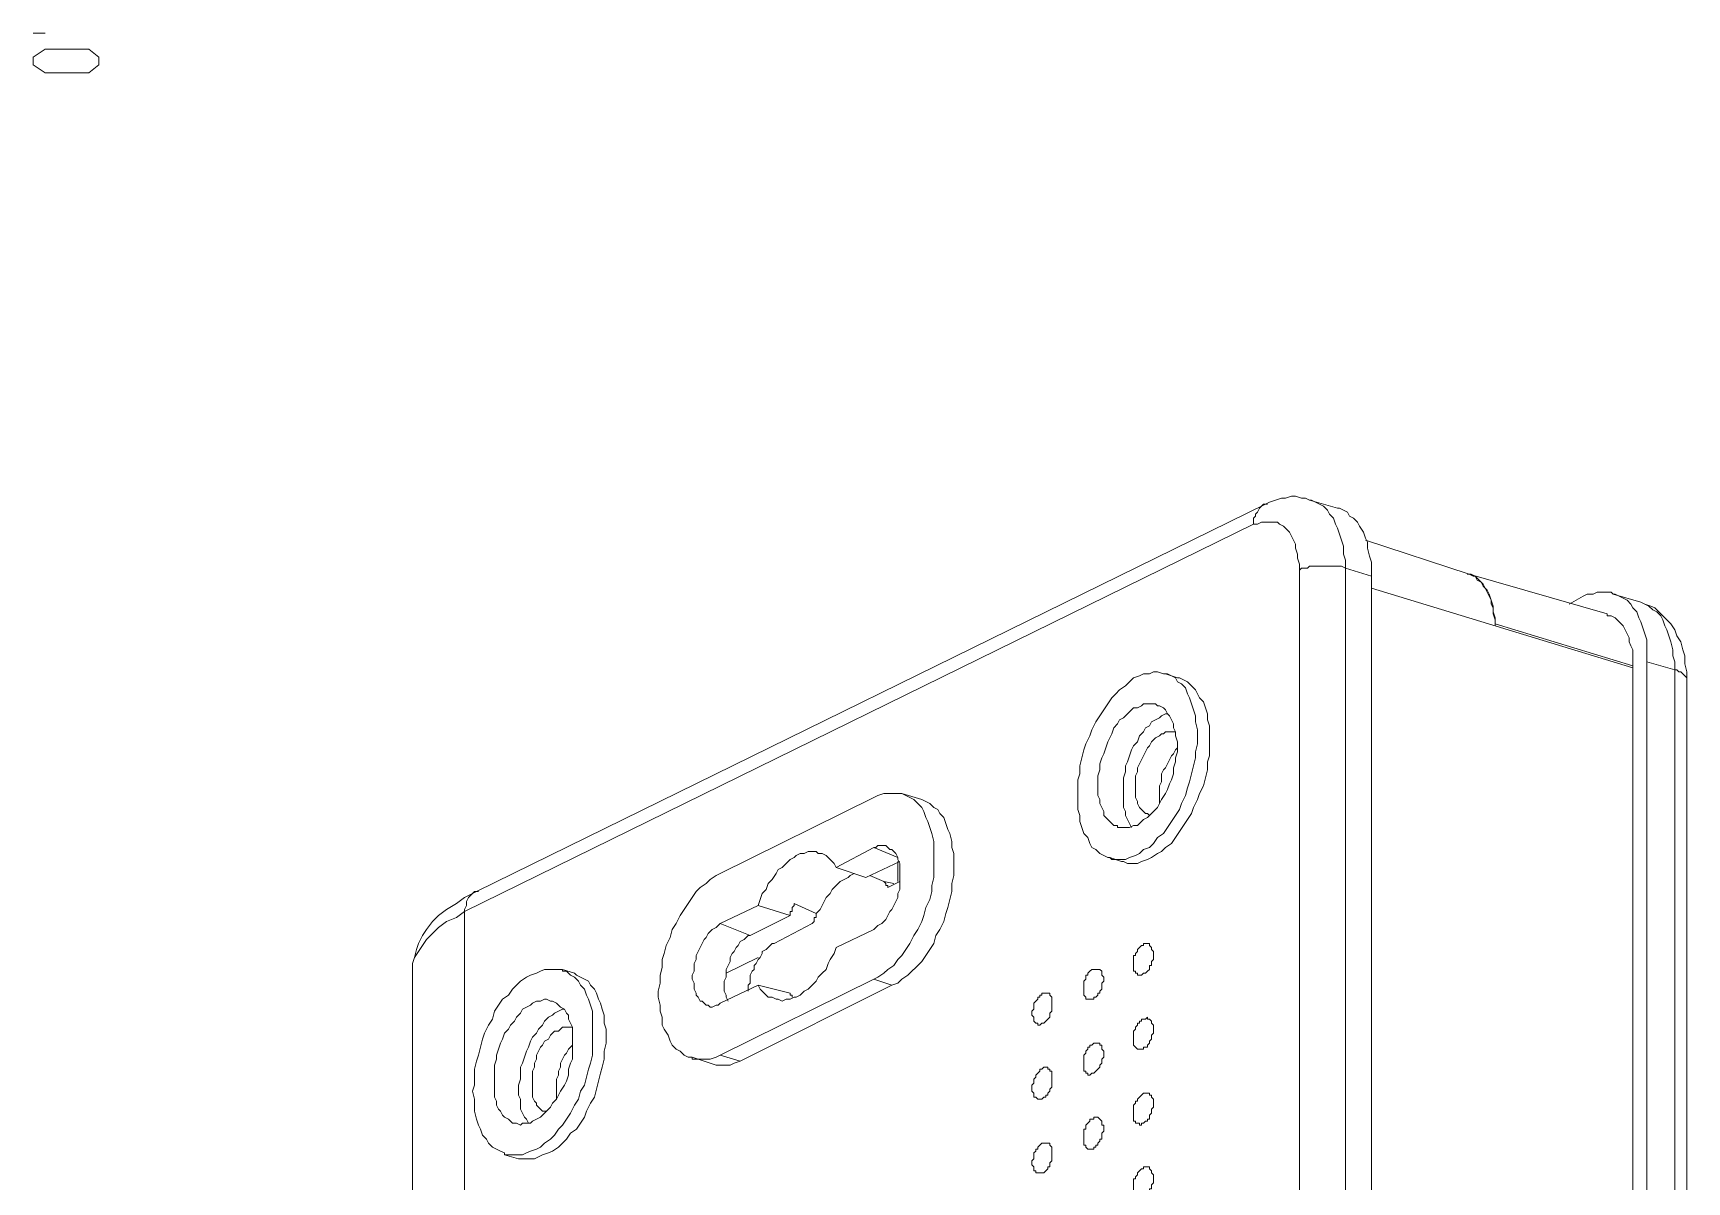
# Model space of a CAD drawing. Header units: inches. Extents: x 165 to 477, y 61 to 737.
# Drawn here: x 377.4 to 476.8, y 176.7 to 245.8 of the extents above; entities that cross this region are included whole.
import ezdxf

# ---------------------------------------------------------------- set-up
doc = ezdxf.new("R2010")
doc.units = ezdxf.units.IN
doc.header["$MEASUREMENT"] = 0
doc.layers.add('图层 1', color=7, linetype='Continuous')

msp = doc.modelspace()

# ---------------------------------------------------------------- linework, layer by layer
at = {"layer": '图层 1', "color": 7, "lineweight": 5, "true_color": 0xffffff}
for points in [[(377.4, 245.76), (378.12, 245.76)], [(377.4, 244.32), (378.12, 244.8), (380.76, 244.8), (381.36, 244.32), (381.36, 243.84), (380.76, 243.36), (378.12, 243.36), (377.4, 243.84), (377.4, 244.32)], [(454.08, 217.68), (453.84, 217.8), (453.6, 217.8), (453.24, 217.92), (453, 217.92), (452.64, 217.8), (452.4, 217.8), (452.04, 217.68), (451.68, 217.56), (451.44, 217.44)], [(455.76, 217.2), (454.08, 217.68)], [(404.04, 194.16), (451.44, 217.44)], [(451.44, 217.44), (451.56, 217.44)], [(457.8, 99.36), (457.8, 213.96), (457.68, 214.32), (457.56, 214.8), (457.56, 215.16), (457.44, 215.4), (457.32, 215.76), (457.08, 216.12), (456.96, 216.36), (456.72, 216.6), (456.48, 216.72), (456.36, 216.96), (456.12, 217.08), (455.88, 217.2), (455.76, 217.2)], [(463.56, 213.24), (463.68, 213.24), (457.44, 215.28)], [(456.24, 213.6), (456.24, 99.84)], [(457.8, 213.12), (456.24, 213.6)], [(463.56, 213.24), (463.68, 213.24)], [(463.92, 213.12), (464.04, 213.12), (463.8, 213.24), (463.68, 213.24)], [(463.68, 213.24), (463.92, 213.12)], [(463.68, 213.24), (471.96, 210.84)], [(464.76, 212.28), (464.52, 212.52), (464.4, 212.76), (464.16, 213), (464.04, 213.12)], [(464.04, 213.12), (464.16, 212.88), (464.4, 212.76), (464.52, 212.64), (464.64, 212.4), (464.76, 212.16), (464.88, 211.92)], [(473.52, 207.6), (457.8, 212.4)], [(464.88, 212.04), (464.76, 212.28)], [(465.24, 210.12), (465.24, 210.6), (465.12, 210.96), (465.12, 211.32), (465, 211.68), (464.88, 212.04)], [(464.88, 211.92), (465, 211.68), (465, 211.44)], [(469.68, 211.44), (470.52, 211.92)], [(470.52, 211.92), (470.76, 212.04), (471.12, 212.04), (471.36, 212.16), (472.2, 212.16), (472.32, 212.04)], [(472.32, 212.04), (472.44, 212.04), (472.68, 211.92), (472.92, 211.8), (473.16, 211.68), (473.4, 211.44), (473.52, 211.2), (473.76, 210.96), (473.88, 210.6), (474, 210.36), (474.12, 210), (474.24, 209.64), (474.36, 209.28), (474.36, 207.96)], [(474, 211.56), (472.32, 212.04)], [(465, 211.44), (465.12, 211.2)], [(465.12, 211.2), (465.12, 210.84), (465.24, 210.48)], [(473.52, 207.6), (473.52, 208.68), (473.4, 208.92), (473.28, 209.16), (473.28, 209.4), (473.16, 209.64), (473.04, 209.88), (472.92, 210.12), (472.68, 210.36), (472.56, 210.48), (472.44, 210.6), (472.2, 210.72), (471.96, 210.72), (471.96, 210.84)], [(476.76, 206.88), (476.76, 207.36), (476.64, 207.84), (476.64, 208.32), (476.52, 208.68), (476.4, 209.16), (476.16, 209.52), (476.04, 209.88), (475.8, 210.24), (475.56, 210.48), (475.32, 210.72), (475.08, 210.96), (474.84, 211.2), (474.6, 211.32), (474.24, 211.44), (474, 211.56)], [(465.24, 210.48), (465.24, 210.24)], [(465.24, 210.24), (473.52, 207.72)], [(474.36, 207.96), (474.36, 94.2)], [(476.04, 207.48), (474.36, 207.96)], [(440.16, 199.92), (440.16, 200.88), (440.28, 201.24), (440.28, 201.72), (440.4, 202.2), (440.52, 202.68), (440.64, 203.04), (440.88, 203.52), (441, 203.88), (441.24, 204.36), (441.48, 204.72), (441.72, 205.08), (441.96, 205.44), (442.2, 205.8), (442.44, 206.04), (442.68, 206.28), (443.04, 206.52), (443.28, 206.76), (443.52, 207), (443.88, 207.12), (444.12, 207.24), (444.48, 207.24), (444.72, 207.36), (444.96, 207.36), (445.32, 207.24), (445.44, 207.24)], [(445.44, 207.24), (445.56, 207.24), (445.8, 207.12), (446.04, 207), (446.16, 206.76), (446.4, 206.64), (446.64, 206.4), (446.76, 206.04), (446.88, 205.8), (447, 205.44), (447.12, 205.08), (447.24, 204.72), (447.24, 204.36), (447.36, 203.88), (447.36, 203.52)], [(446.16, 207), (445.44, 207.24)], [(448.08, 203.28), (448.08, 204.12), (447.96, 204.48), (447.96, 204.84), (447.84, 205.2), (447.72, 205.56), (447.48, 205.8), (447.36, 206.04), (447.24, 206.28), (447, 206.52), (446.76, 206.76), (446.52, 206.88), (446.28, 207), (446.16, 207)], [(473.52, 93.72), (473.52, 207.6)], [(476.04, 93.72), (476.04, 207.48)], [(476.76, 206.88), (476.76, 93.12)], [(444.84, 205.44), (444.12, 205.44), (444, 205.32), (443.76, 205.2), (443.52, 205.2), (443.28, 204.96), (443.16, 204.84), (442.92, 204.6), (442.68, 204.48), (442.56, 204.24), (442.32, 204), (442.2, 203.64), (442.08, 203.4), (441.96, 203.16), (441.84, 202.8), (441.72, 202.44), (441.6, 202.2), (441.48, 201.84), (441.48, 201.48), (441.36, 201.12), (441.36, 200.52)], [(442.92, 200.04), (442.92, 201), (443.04, 201.36), (443.04, 201.72), (443.16, 201.96), (443.28, 202.32), (443.4, 202.68), (443.52, 202.92), (443.76, 203.16), (443.88, 203.52), (444.12, 203.76), (444.24, 204), (444.48, 204.12), (444.6, 204.36), (444.84, 204.48), (445.08, 204.6), (445.2, 204.72), (445.44, 204.84), (445.56, 204.84)], [(446.04, 203.52), (446.04, 203.76), (445.92, 204), (445.92, 204.24), (445.8, 204.48), (445.68, 204.72), (445.56, 204.84), (445.44, 205.08), (445.32, 205.2), (445.08, 205.32), (444.96, 205.32), (444.84, 205.44)], [(446.04, 203.76), (445.44, 203.76), (445.32, 203.64), (445.2, 203.64), (445.08, 203.52), (444.84, 203.4), (444.72, 203.28), (444.6, 203.16), (444.48, 202.92), (444.36, 202.8), (444.24, 202.56), (444.12, 202.32), (444, 202.08), (443.88, 201.84), (443.76, 201.6), (443.76, 201.36), (443.64, 201.12), (443.64, 200.4)], [(444.72, 198.96), (444.96, 199.2), (445.08, 199.44), (445.2, 199.68), (445.44, 200.04), (445.56, 200.28), (445.68, 200.64), (445.8, 200.88), (445.92, 201.24), (445.92, 201.6), (446.04, 201.96), (446.04, 202.2), (446.16, 202.56), (446.16, 202.92)], [(445.92, 202.44), (446.04, 202.68), (446.16, 202.8)], [(446.16, 202.92), (446.16, 203.16), (446.04, 203.52)], [(447.36, 203.52), (447.36, 203.04), (447.24, 202.56), (447.24, 202.2), (447.12, 201.72)], [(447.84, 201), (447.96, 201.48), (447.96, 201.96), (448.08, 202.32), (448.08, 203.28)], [(447.12, 201.72), (447, 201.24), (446.88, 200.76), (446.76, 200.4), (446.64, 199.92), (446.4, 199.44), (446.28, 199.08), (446.04, 198.72), (445.8, 198.36), (445.56, 198), (445.32, 197.64), (444.96, 197.4), (444.72, 197.04), (444.48, 196.8), (444.12, 196.68), (443.88, 196.44), (443.64, 196.32), (443.28, 196.2), (443.04, 196.08), (442.2, 196.08), (442.08, 196.2)], [(445.08, 200.04), (445.08, 200.52), (445.2, 200.76), (445.2, 201.24), (445.32, 201.48), (445.44, 201.6), (445.56, 201.84), (445.68, 202.08), (445.8, 202.32), (445.92, 202.44)], [(442.08, 196.2), (442.8, 195.96), (442.92, 195.96), (443.16, 195.84), (443.76, 195.84), (444, 195.96), (444.36, 196.08), (444.6, 196.2), (444.96, 196.44), (445.2, 196.56), (445.44, 196.8), (445.8, 197.04), (446.04, 197.4), (446.28, 197.76), (446.52, 198.12), (446.76, 198.48), (447, 198.84), (447.12, 199.2), (447.36, 199.68), (447.48, 200.04), (447.72, 200.52), (447.84, 201)], [(418.68, 195.24), (427.92, 199.8)], [(429.6, 200.04), (429.84, 199.92), (430.08, 199.8), (430.32, 199.68), (430.56, 199.44), (430.8, 199.2), (430.92, 198.96), (431.04, 198.6), (431.16, 198.36), (431.28, 198), (431.4, 197.64), (431.52, 197.16), (431.52, 195), (431.4, 194.52), (431.4, 194.16), (431.28, 193.68), (431.04, 193.2), (430.92, 192.72), (430.8, 192.36), (430.56, 191.88), (430.32, 191.52), (430.08, 191.04), (429.84, 190.68), (429.6, 190.32), (429.36, 190.08), (429.12, 189.72), (428.76, 189.48), (428.52, 189.24), (428.16, 189), (427.92, 188.88)], [(427.92, 199.8), (428.16, 199.92), (428.52, 200.04), (429.6, 200.04)], [(430.8, 199.68), (429.6, 200.04)], [(442.08, 196.2), (441.96, 196.2), (441.72, 196.32), (441.48, 196.44), (441.24, 196.68), (441, 196.8), (440.88, 197.04), (440.76, 197.4), (440.52, 197.64), (440.4, 198), (440.28, 198.36), (440.28, 198.72), (440.16, 199.08), (440.16, 199.92)], [(441.36, 200.52), (441.36, 199.92), (441.48, 199.68), (441.48, 199.44), (441.6, 199.2), (441.72, 198.96), (441.72, 198.72), (441.96, 198.48), (442.08, 198.36), (442.2, 198.24), (442.32, 198.12), (442.56, 198.12), (442.56, 198)], [(443.4, 198), (443.28, 198.24), (443.16, 198.48), (443.04, 198.72), (443.04, 198.96), (442.92, 199.2), (442.92, 200.04)], [(443.64, 200.4), (443.64, 199.8), (443.76, 199.56), (443.76, 199.44), (443.88, 199.2), (444, 199.08), (444.12, 198.96), (444.24, 198.84), (444.36, 198.84), (444.48, 198.72)], [(445.08, 199.44), (445.08, 200.04)], [(429, 188.52), (429.36, 188.64), (429.6, 188.88), (429.96, 189.12), (430.2, 189.36), (430.44, 189.6), (430.8, 189.96), (431.04, 190.32), (431.28, 190.68), (431.52, 191.04), (431.64, 191.52), (431.88, 191.88), (432.12, 192.36), (432.24, 192.84), (432.36, 193.2), (432.48, 193.68), (432.6, 194.16), (432.6, 194.64), (432.72, 195.12), (432.72, 196.44), (432.6, 196.8), (432.6, 197.16), (432.48, 197.64), (432.36, 197.88), (432.24, 198.24), (432.12, 198.6), (431.88, 198.84), (431.76, 199.08), (431.52, 199.2), (431.28, 199.44), (431.04, 199.56), (430.8, 199.68)], [(442.56, 198), (443.28, 198), (443.52, 198.12), (443.76, 198.12), (443.88, 198.24), (444.12, 198.48), (444.36, 198.6), (444.48, 198.72), (444.72, 198.96)], [(425.64, 195.6), (427.92, 196.8)], [(428.76, 196.8), (428.64, 196.92), (428.16, 196.92), (428.04, 196.8), (427.92, 196.8)], [(427.92, 191.88), (428.04, 192), (428.16, 192.12), (428.4, 192.24), (428.52, 192.36), (428.64, 192.48), (428.76, 192.72), (428.88, 192.96), (429, 193.08), (429.12, 193.32), (429.24, 193.56), (429.36, 193.8), (429.36, 194.04), (429.48, 194.28), (429.48, 195.84), (429.36, 196.08), (429.36, 196.2), (429.24, 196.44), (429.12, 196.56), (429, 196.68), (428.88, 196.68), (428.76, 196.8)], [(423.24, 196.32), (423.12, 196.2), (422.88, 196.08), (422.64, 195.84), (422.4, 195.6), (422.16, 195.48), (422.04, 195.24), (421.8, 194.88), (421.56, 194.64), (421.44, 194.28), (421.2, 194.04), (421.08, 193.68), (420.96, 193.32)], [(424.8, 196.44), (424.56, 196.44), (424.44, 196.56), (423.96, 196.56), (423.72, 196.44), (423.48, 196.44), (423.24, 196.32)], [(425.64, 195.6), (425.52, 195.84), (425.28, 196.08), (425.16, 196.2), (425.04, 196.32), (424.8, 196.44)], [(429.48, 195.96), (427.44, 195)], [(429.36, 194.76), (429.36, 195.96)], [(417, 184.2), (416.76, 184.2), (416.52, 184.32), (416.28, 184.56), (416.04, 184.68), (415.8, 184.92), (415.68, 185.16), (415.56, 185.52), (415.32, 185.88), (415.2, 186.12), (415.2, 186.6), (415.08, 186.96), (415.08, 187.32), (414.96, 187.8), (414.96, 188.16), (415.08, 188.64), (415.08, 189.12), (415.2, 189.6), (415.2, 190.08), (415.32, 190.44), (415.44, 190.92), (415.68, 191.4), (415.8, 191.88), (416.04, 192.24), (416.28, 192.72), (416.52, 193.08), (416.76, 193.44), (417, 193.8), (417.24, 194.16), (417.48, 194.4), (417.84, 194.64), (418.08, 194.88), (418.44, 195.12), (418.68, 195.24)], [(424.44, 192.84), (424.68, 193.08), (424.8, 193.32), (424.92, 193.56), (425.04, 193.8), (425.28, 194.04), (425.4, 194.28), (425.52, 194.4), (425.76, 194.64), (425.88, 194.76), (426.12, 194.88), (426.36, 195), (426.48, 195.12)], [(425.64, 195.6), (427.44, 195)], [(426.48, 195.12), (426.72, 195.24)], [(427.68, 195.12), (428.52, 194.76)], [(428.52, 194.76), (428.64, 194.64), (428.64, 194.52), (428.76, 194.52), (428.76, 194.4)], [(428.52, 194.76), (429.12, 194.64)], [(429.48, 194.76), (428.76, 194.4)], [(404.04, 194.16), (403.32, 193.8), (402.84, 193.44), (402.24, 193.08), (401.76, 192.72), (401.4, 192.36), (401.04, 191.88), (400.8, 191.52), (400.56, 191.04), (400.44, 190.68), (400.32, 190.2), (400.2, 189.84), (400.2, 189.36)], [(418.68, 192.24), (420.96, 193.32)], [(422.88, 192.72), (420.96, 193.32)], [(422.88, 192.72), (422.88, 192.96), (423, 192.96), (423, 193.2), (423.12, 193.32), (423.12, 193.44)], [(424.44, 192.84), (423.12, 193.44)], [(424.2, 192.24), (424.32, 192.36), (424.32, 192.6), (424.44, 192.6), (424.44, 192.84)], [(418.68, 192.24), (418.56, 192.12), (418.44, 192), (418.2, 191.88), (418.08, 191.76), (417.96, 191.64), (417.84, 191.4), (417.72, 191.28), (417.6, 191.04), (417.48, 190.8), (417.36, 190.56), (417.24, 190.32), (417.24, 190.08), (417.12, 189.84), (417.12, 189.36), (417, 189.12), (417, 188.88), (417.12, 188.64), (417.12, 188.28), (417.24, 188.04), (417.24, 187.92), (417.36, 187.8), (417.48, 187.56), (417.6, 187.56), (417.72, 187.44), (417.84, 187.32), (417.96, 187.32)], [(422.88, 192.72), (420.48, 191.52)], [(424.2, 192.24), (421.92, 191.04)], [(427.92, 191.88), (425.64, 190.8)], [(419.16, 187.56), (419.04, 187.8), (419.04, 187.92), (418.92, 188.16), (418.92, 188.76), (419.04, 189), (419.04, 189.48), (419.16, 189.72), (419.28, 189.96), (419.28, 190.2), (419.4, 190.44), (419.52, 190.56), (419.64, 190.8), (419.76, 190.92), (419.88, 191.16), (420.12, 191.28), (420.24, 191.4), (420.36, 191.52), (420.48, 191.52)], [(420.36, 188.16), (420.36, 188.52), (420.48, 188.64), (420.48, 189.12), (420.6, 189.36), (420.72, 189.48), (420.72, 189.72), (420.84, 189.84), (420.96, 190.08), (421.08, 190.2), (421.2, 190.44), (421.2, 190.56), (421.44, 190.68), (421.56, 190.8), (421.68, 190.92), (421.8, 191.04), (421.92, 191.04)], [(423.24, 187.8), (423.48, 187.92), (423.72, 188.16), (423.96, 188.28), (424.2, 188.52), (424.44, 188.76), (424.56, 189), (424.8, 189.24), (425.04, 189.48), (425.16, 189.84), (425.28, 190.08), (425.52, 190.44), (425.64, 190.8)], [(444.12, 190.92), (444, 190.92), (443.88, 190.8), (443.76, 190.68), (443.76, 190.56), (443.64, 190.44), (443.64, 190.32), (443.52, 190.32), (443.52, 189.36), (443.64, 189.36), (443.64, 189.24), (443.76, 189.24), (443.76, 189.12), (443.88, 189.12)], [(444.12, 189.24), (444.24, 189.24), (444.36, 189.36), (444.48, 189.48), (444.48, 189.72), (444.6, 189.72), (444.6, 189.96), (444.72, 190.08), (444.72, 190.56), (444.6, 190.68), (444.6, 190.8), (444.48, 190.92), (444.48, 191.04), (444.36, 191.04)], [(444.36, 191.04), (444.12, 191.04), (444.12, 190.92)], [(419.04, 189.24), (420.96, 190.2)], [(400.2, 189.36), (400.2, 67.56)], [(403.8, 182.16), (403.92, 182.52), (403.92, 183.48), (404.04, 183.96), (404.16, 184.32), (404.28, 184.8), (404.4, 185.28), (404.52, 185.64), (404.76, 186.12), (405, 186.48), (405.12, 186.96), (405.36, 187.32), (405.6, 187.68), (405.96, 187.92), (406.2, 188.28), (406.44, 188.52), (406.68, 188.76), (407.04, 189), (407.28, 189.12), (407.64, 189.24), (407.88, 189.36), (408.12, 189.48), (409.2, 189.48)], [(409.2, 189.48), (409.2, 189.36), (409.44, 189.36), (409.68, 189.12), (409.92, 189), (410.16, 188.76), (410.28, 188.52), (410.52, 188.28), (410.64, 187.92), (410.76, 187.68), (410.88, 187.32), (411, 186.96), (411, 185.64)], [(409.92, 189.24), (409.2, 189.48)], [(411.84, 185.4), (411.84, 185.88), (411.72, 186.24), (411.72, 186.72), (411.6, 187.08), (411.48, 187.44), (411.36, 187.68), (411.24, 188.04), (411.12, 188.28), (410.88, 188.52), (410.76, 188.76), (410.52, 188.88), (410.28, 189), (410.04, 189.12), (409.92, 189.24)], [(427.92, 188.88), (418.68, 184.32)], [(441.12, 189.48), (441, 189.48), (440.88, 189.36), (440.76, 189.24), (440.76, 189.12), (440.64, 189.12), (440.64, 188.88), (440.52, 188.76), (440.52, 187.92), (440.64, 187.8), (440.64, 187.68), (440.76, 187.68)], [(441.12, 187.68), (441.12, 187.8), (441.24, 187.8), (441.36, 187.92), (441.36, 188.04), (441.48, 188.04), (441.48, 188.16), (441.6, 188.28), (441.6, 188.64), (441.72, 188.76), (441.72, 189), (441.6, 189.12), (441.6, 189.36), (441.48, 189.48), (441.36, 189.48)], [(441.36, 189.48), (441.12, 189.48)], [(443.88, 189.12), (444, 189.12), (444.12, 189.24)], [(420.96, 188.52), (418.68, 187.44)], [(429, 188.52), (419.88, 183.96)], [(420.96, 188.52), (421.08, 188.28), (421.2, 188.16), (421.44, 187.92), (421.56, 187.8), (421.8, 187.8), (422.04, 187.68)], [(420.96, 188.52), (422.88, 188.04)], [(422.04, 187.68), (422.16, 187.68), (422.4, 187.56), (422.64, 187.68), (422.88, 187.68), (423.12, 187.8), (423.24, 187.8)], [(422.88, 187.92), (422.88, 188.04)], [(423, 187.8), (423, 187.92), (422.88, 187.92)], [(438, 188.04), (438, 187.92), (437.88, 187.92), (437.88, 187.8), (437.76, 187.8), (437.76, 187.68), (437.64, 187.56), (437.52, 187.44), (437.52, 187.08), (437.4, 186.96), (437.4, 186.72), (437.52, 186.6), (437.52, 186.36), (437.64, 186.24), (437.76, 186.24), (437.76, 186.12)], [(438, 186.24), (438.12, 186.24), (438.24, 186.36), (438.36, 186.48), (438.48, 186.6), (438.48, 186.84), (438.6, 186.96), (438.6, 187.8), (438.48, 187.92), (438.48, 188.04), (438.36, 188.04)], [(438.36, 188.04), (438, 188.04)], [(408.6, 187.56), (408.48, 187.56), (408.24, 187.68), (408.12, 187.68), (407.88, 187.56), (407.64, 187.56), (407.4, 187.44), (407.28, 187.32), (407.04, 187.2), (406.8, 187.08), (406.68, 186.84), (406.44, 186.6), (406.32, 186.36), (406.08, 186.12), (405.96, 185.88), (405.72, 185.64), (405.6, 185.28), (405.48, 185.04), (405.36, 184.68), (405.24, 184.32), (405.24, 184.08), (405.12, 183.72), (405.12, 182.76)], [(406.56, 182.28), (406.56, 182.52), (406.68, 182.88), (406.68, 183.6), (406.8, 183.84), (406.92, 184.2), (407.04, 184.56), (407.16, 184.8), (407.28, 185.16), (407.4, 185.4), (407.64, 185.64), (407.76, 185.88), (408, 186.12), (408.12, 186.36), (408.36, 186.6), (408.6, 186.72), (408.72, 186.84), (408.96, 186.96), (409.2, 187.08), (409.32, 187.08)], [(409.8, 185.64), (409.8, 186), (409.68, 186.24), (409.56, 186.48), (409.56, 186.72), (409.44, 186.84), (409.32, 187.08), (409.08, 187.2), (408.96, 187.32), (408.84, 187.44), (408.6, 187.56)], [(417.96, 187.32), (418.08, 187.2), (418.2, 187.2), (418.44, 187.32), (418.56, 187.32), (418.68, 187.44)], [(440.76, 187.68), (441.12, 187.68)], [(409.8, 186), (409.2, 186), (409.08, 185.88), (408.96, 185.76), (408.72, 185.76), (408.6, 185.64), (408.48, 185.52), (408.36, 185.28), (408.12, 185.16), (408, 184.92), (407.88, 184.8), (407.76, 184.56), (407.64, 184.32), (407.64, 184.08), (407.52, 183.84), (407.52, 183.6), (407.4, 183.36), (407.4, 182.64)], [(437.76, 186.12), (437.88, 186.12), (438, 186.24)], [(444.12, 186.48), (444, 186.48), (444, 186.36), (443.88, 186.36), (443.88, 186.24), (443.76, 186.24), (443.76, 186.12), (443.64, 186), (443.64, 185.88), (443.52, 185.76), (443.52, 184.92), (443.64, 184.8), (443.76, 184.68), (443.88, 184.68)], [(444.36, 186.48), (444.36, 186.6), (444.24, 186.48), (444.12, 186.48)], [(444.12, 184.68), (444.12, 184.8), (444.24, 184.8), (444.36, 184.8), (444.36, 184.92), (444.48, 185.04), (444.48, 185.16), (444.6, 185.28), (444.6, 185.52), (444.72, 185.64), (444.72, 186.12), (444.6, 186.24), (444.6, 186.36), (444.48, 186.48), (444.36, 186.48)], [(408.48, 181.2), (408.6, 181.44), (408.84, 181.68), (408.96, 181.92), (409.08, 182.16), (409.32, 182.52), (409.44, 182.76), (409.56, 183.12), (409.56, 183.48), (409.68, 183.84), (409.8, 184.08), (409.8, 185.04)], [(409.56, 184.68), (409.68, 184.8), (409.8, 184.92)], [(409.8, 185.04), (409.8, 185.64)], [(411, 185.64), (411, 184.32), (410.88, 183.84)], [(411.48, 183.24), (411.6, 183.6), (411.72, 184.08), (411.72, 184.56), (411.84, 185.04), (411.84, 185.4)], [(441.12, 185.04), (441, 184.92), (440.88, 184.92), (440.88, 184.8), (440.76, 184.8), (440.76, 184.68), (440.64, 184.56), (440.64, 184.44), (440.52, 184.32), (440.52, 183.36), (440.64, 183.36), (440.64, 183.24), (440.76, 183.24), (440.76, 183.12)], [(441.12, 183.24), (441.24, 183.36), (441.36, 183.48), (441.48, 183.6), (441.48, 183.72), (441.6, 183.84), (441.6, 184.08), (441.72, 184.2), (441.72, 184.56), (441.6, 184.68), (441.6, 184.92), (441.48, 184.92), (441.48, 185.04), (441.36, 185.04)], [(441.36, 185.04), (441.12, 185.04)], [(410.88, 183.84), (410.76, 183.48), (410.64, 183), (410.52, 182.52), (410.28, 182.16), (410.16, 181.68), (409.92, 181.32), (409.68, 180.84), (409.44, 180.48), (409.2, 180.12), (408.96, 179.88), (408.72, 179.52), (408.48, 179.28), (408.12, 179.04), (407.88, 178.8), (407.64, 178.68), (407.28, 178.56), (407.04, 178.44), (406.8, 178.32), (405.72, 178.32)], [(408.84, 182.16), (408.84, 182.88), (408.96, 183.12), (408.96, 183.36), (409.08, 183.6), (409.08, 183.84), (409.2, 184.08), (409.32, 184.32), (409.44, 184.44), (409.56, 184.68)], [(418.68, 184.32), (418.44, 184.2), (418.08, 184.08), (417, 184.08), (417, 184.2)], [(418.08, 183.84), (417, 184.2)], [(418.08, 183.84), (418.44, 183.72), (419.28, 183.72), (419.52, 183.84), (419.88, 183.96)], [(443.88, 184.68), (444.12, 184.68)], [(406.56, 178.08), (407.52, 178.08), (407.76, 178.2), (408, 178.32), (408.36, 178.44), (408.6, 178.56), (408.96, 178.8), (409.2, 179.04), (409.44, 179.28), (409.68, 179.64), (410.04, 179.88), (410.28, 180.24), (410.52, 180.6), (410.64, 180.96), (410.88, 181.44), (411.12, 181.8), (411.24, 182.28), (411.36, 182.76), (411.48, 183.24)], [(438, 183.48), (437.88, 183.48), (437.88, 183.36), (437.76, 183.24), (437.64, 183.12), (437.64, 183), (437.52, 182.88), (437.52, 182.64), (437.4, 182.52), (437.4, 182.16), (437.52, 182.04), (437.52, 181.8), (437.64, 181.8), (437.76, 181.68)], [(438, 181.68), (438.12, 181.8), (438.24, 181.8), (438.24, 181.92), (438.36, 181.92), (438.36, 182.04), (438.48, 182.16), (438.48, 182.28), (438.6, 182.4), (438.6, 183.36), (438.48, 183.36), (438.48, 183.48), (438.36, 183.48), (438.36, 183.6)], [(438.36, 183.6), (438.12, 183.6), (438, 183.48)], [(440.76, 183.12), (440.88, 183.12), (441, 183.24), (441.12, 183.24)], [(405.72, 178.32), (405.72, 178.44), (405.48, 178.56), (405.24, 178.68), (405, 178.8), (404.76, 179.04), (404.64, 179.28), (404.4, 179.52), (404.28, 179.88), (404.16, 180.12), (404.04, 180.48), (403.92, 180.96), (403.92, 181.68), (403.8, 182.16)], [(405.12, 182.76), (405.12, 181.8), (405.24, 181.56), (405.24, 181.32), (405.36, 181.08), (405.48, 180.96), (405.6, 180.72), (405.72, 180.6), (405.96, 180.48), (406.08, 180.36), (406.2, 180.24), (406.32, 180.24)], [(407.16, 180.24), (407.04, 180.48), (406.92, 180.6), (406.8, 180.84), (406.68, 181.08), (406.68, 181.68), (406.56, 181.92), (406.56, 182.28)], [(407.4, 182.64), (407.4, 181.8), (407.52, 181.56), (407.64, 181.44), (407.64, 181.32), (407.76, 181.2), (407.88, 181.08), (408, 180.96), (408.24, 180.96)], [(408.84, 181.68), (408.84, 182.16)], [(444.12, 182.04), (444, 181.92), (443.88, 181.8), (443.76, 181.68), (443.76, 181.56), (443.64, 181.56), (443.64, 181.44), (443.52, 181.32), (443.52, 180.36), (443.64, 180.36), (443.64, 180.24), (443.76, 180.24), (443.88, 180.24)], [(444.12, 180.24), (444.24, 180.36), (444.36, 180.36), (444.36, 180.48), (444.48, 180.48), (444.48, 180.6), (444.48, 180.72), (444.6, 180.84), (444.6, 181.08), (444.72, 181.2), (444.72, 181.68), (444.6, 181.8), (444.6, 181.92), (444.48, 181.92), (444.48, 182.04), (444.36, 182.04)], [(444.36, 182.04), (444.12, 182.04)], [(406.32, 180.24), (406.44, 180.24), (406.68, 180.12), (406.8, 180.24), (407.28, 180.24), (407.4, 180.36), (407.64, 180.48), (407.88, 180.6), (408, 180.72), (408.24, 180.96), (408.48, 181.2)], [(437.76, 181.68), (438, 181.68)], [(441.12, 180.48), (440.88, 180.48), (440.88, 180.36), (440.76, 180.24), (440.64, 180.12), (440.64, 179.88), (440.52, 179.88), (440.52, 178.92), (440.64, 178.92), (440.64, 178.8), (440.76, 178.68)], [(441.12, 178.68), (441.12, 178.8), (441.24, 178.8), (441.24, 178.92), (441.36, 178.92), (441.36, 179.04), (441.48, 179.16), (441.48, 179.28), (441.6, 179.28), (441.6, 179.64), (441.72, 179.76), (441.72, 180.12), (441.6, 180.12), (441.6, 180.36), (441.48, 180.48), (441.36, 180.6)], [(441.36, 180.6), (441.12, 180.6), (441.12, 180.48)], [(443.88, 180.24), (443.88, 180.12), (444, 180.12), (444, 180.24), (444.12, 180.24)], [(438, 179.04), (437.88, 178.92), (437.76, 178.8), (437.76, 178.68), (437.64, 178.68), (437.64, 178.56), (437.52, 178.44), (437.52, 178.08), (437.4, 177.96), (437.4, 177.72), (437.52, 177.6), (437.52, 177.36), (437.64, 177.36), (437.64, 177.24), (437.76, 177.24)], [(438, 177.24), (438.12, 177.24), (438.24, 177.36), (438.36, 177.48), (438.36, 177.6), (438.48, 177.6), (438.48, 177.84), (438.6, 177.96), (438.6, 178.8), (438.48, 178.92), (438.48, 179.04), (438.36, 179.04)], [(438.36, 179.04), (438, 179.04)], [(406.56, 178.08), (405.72, 178.32)], [(440.76, 178.68), (441.12, 178.68)], [(437.76, 177.24), (438, 177.24)], [(444.12, 177.48), (444, 177.48), (443.88, 177.36), (443.76, 177.24), (443.76, 177.12), (443.64, 177), (443.64, 176.88), (443.52, 176.88), (443.52, 175.92), (443.64, 175.92), (443.64, 175.8), (443.76, 175.8), (443.76, 175.68), (443.88, 175.68)], [(444.12, 175.68), (444.12, 175.8), (444.24, 175.8), (444.36, 175.92), (444.48, 176.04), (444.48, 176.28), (444.6, 176.28), (444.6, 176.52), (444.72, 176.64), (444.72, 177.12), (444.6, 177.24), (444.6, 177.36), (444.48, 177.48), (444.48, 177.6), (444.36, 177.6)], [(444.36, 177.6), (444.12, 177.6), (444.12, 177.48)]]:
    msp.add_lwpolyline(points, dxfattribs=at)
at = {"layer": '图层 1', "color": 254, "lineweight": 5, "true_color": 0xdcdcdc}
for points in [[(454.08, 217.68), (454.2, 217.68), (454.44, 217.56), (454.68, 217.44), (454.92, 217.32), (455.16, 217.08), (455.28, 216.84), (455.52, 216.6), (455.64, 216.24), (455.76, 216), (455.88, 215.64), (456, 215.28), (456.12, 214.92), (456.12, 214.44), (456.24, 214.08), (456.24, 213.6)], [(450.72, 216.24), (450.72, 216.6), (450.84, 216.72), (450.84, 216.84), (450.96, 216.96), (451.08, 217.2), (451.2, 217.32), (451.32, 217.44), (451.44, 217.44)], [(450.72, 216.24), (403.32, 192.96)], [(450.72, 216.24), (450.96, 216.24), (451.2, 216.36), (452.16, 216.36), (452.28, 216.24), (452.52, 216.12), (452.64, 216), (452.88, 215.76), (453, 215.52), (453.12, 215.28), (453.24, 215.04), (453.24, 214.8), (453.36, 214.44), (453.36, 214.2), (453.48, 213.84), (453.48, 213.48)], [(453.48, 213.48), (453.6, 213.6), (453.96, 213.6), (454.08, 213.72), (456, 213.72), (456.24, 213.6)], [(453.48, 99.72), (453.48, 213.48)], [(474.24, 211.44), (474, 211.56)], [(476.04, 207.48), (476.04, 207.96), (475.92, 208.32), (475.92, 208.68), (475.8, 209.16), (475.68, 209.52), (475.56, 209.88), (475.44, 210.12), (475.32, 210.48), (475.2, 210.72), (474.96, 210.96), (474.72, 211.08), (474.48, 211.32), (474.24, 211.44)], [(476.76, 206.88), (476.76, 207), (476.64, 207.12), (476.52, 207.24), (476.4, 207.36), (476.28, 207.36), (476.16, 207.48), (476.04, 207.48)], [(429.36, 196.2), (427.92, 196.8)], [(404.04, 194.16), (403.92, 194.16), (403.8, 194.04), (403.68, 193.92), (403.56, 193.8), (403.44, 193.56), (403.44, 193.32), (403.32, 193.08), (403.32, 192.96), (402.84, 192.6), (402.24, 192.36), (401.76, 192), (401.4, 191.64), (401.04, 191.28), (400.8, 190.92), (400.56, 190.56), (400.32, 190.2), (400.2, 189.84), (400.2, 189.36)], [(404.04, 194.16), (404.16, 194.16)], [(400.2, 67.56), (400.2, 68.04), (400.32, 68.4), (400.56, 68.76), (400.8, 69.12), (401.04, 69.48), (401.4, 69.84), (401.76, 70.08), (402.24, 70.44), (402.84, 70.8), (403.32, 71.04), (403.32, 192.96)], [(418.68, 192.24), (420.48, 191.52)], [(429, 188.52), (427.92, 188.88)], [(418.68, 184.32), (419.88, 183.96)]]:
    msp.add_lwpolyline(points, dxfattribs=at)

doc.saveas('drawing.dxf')
